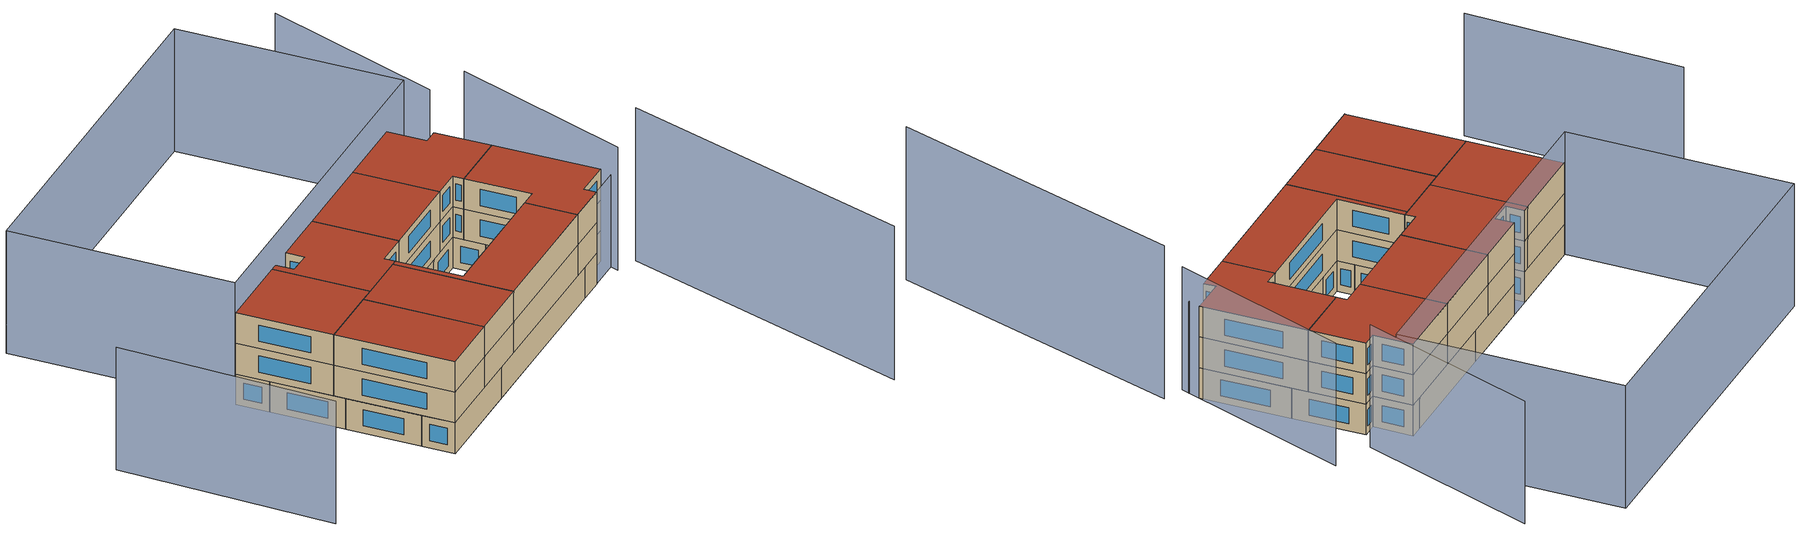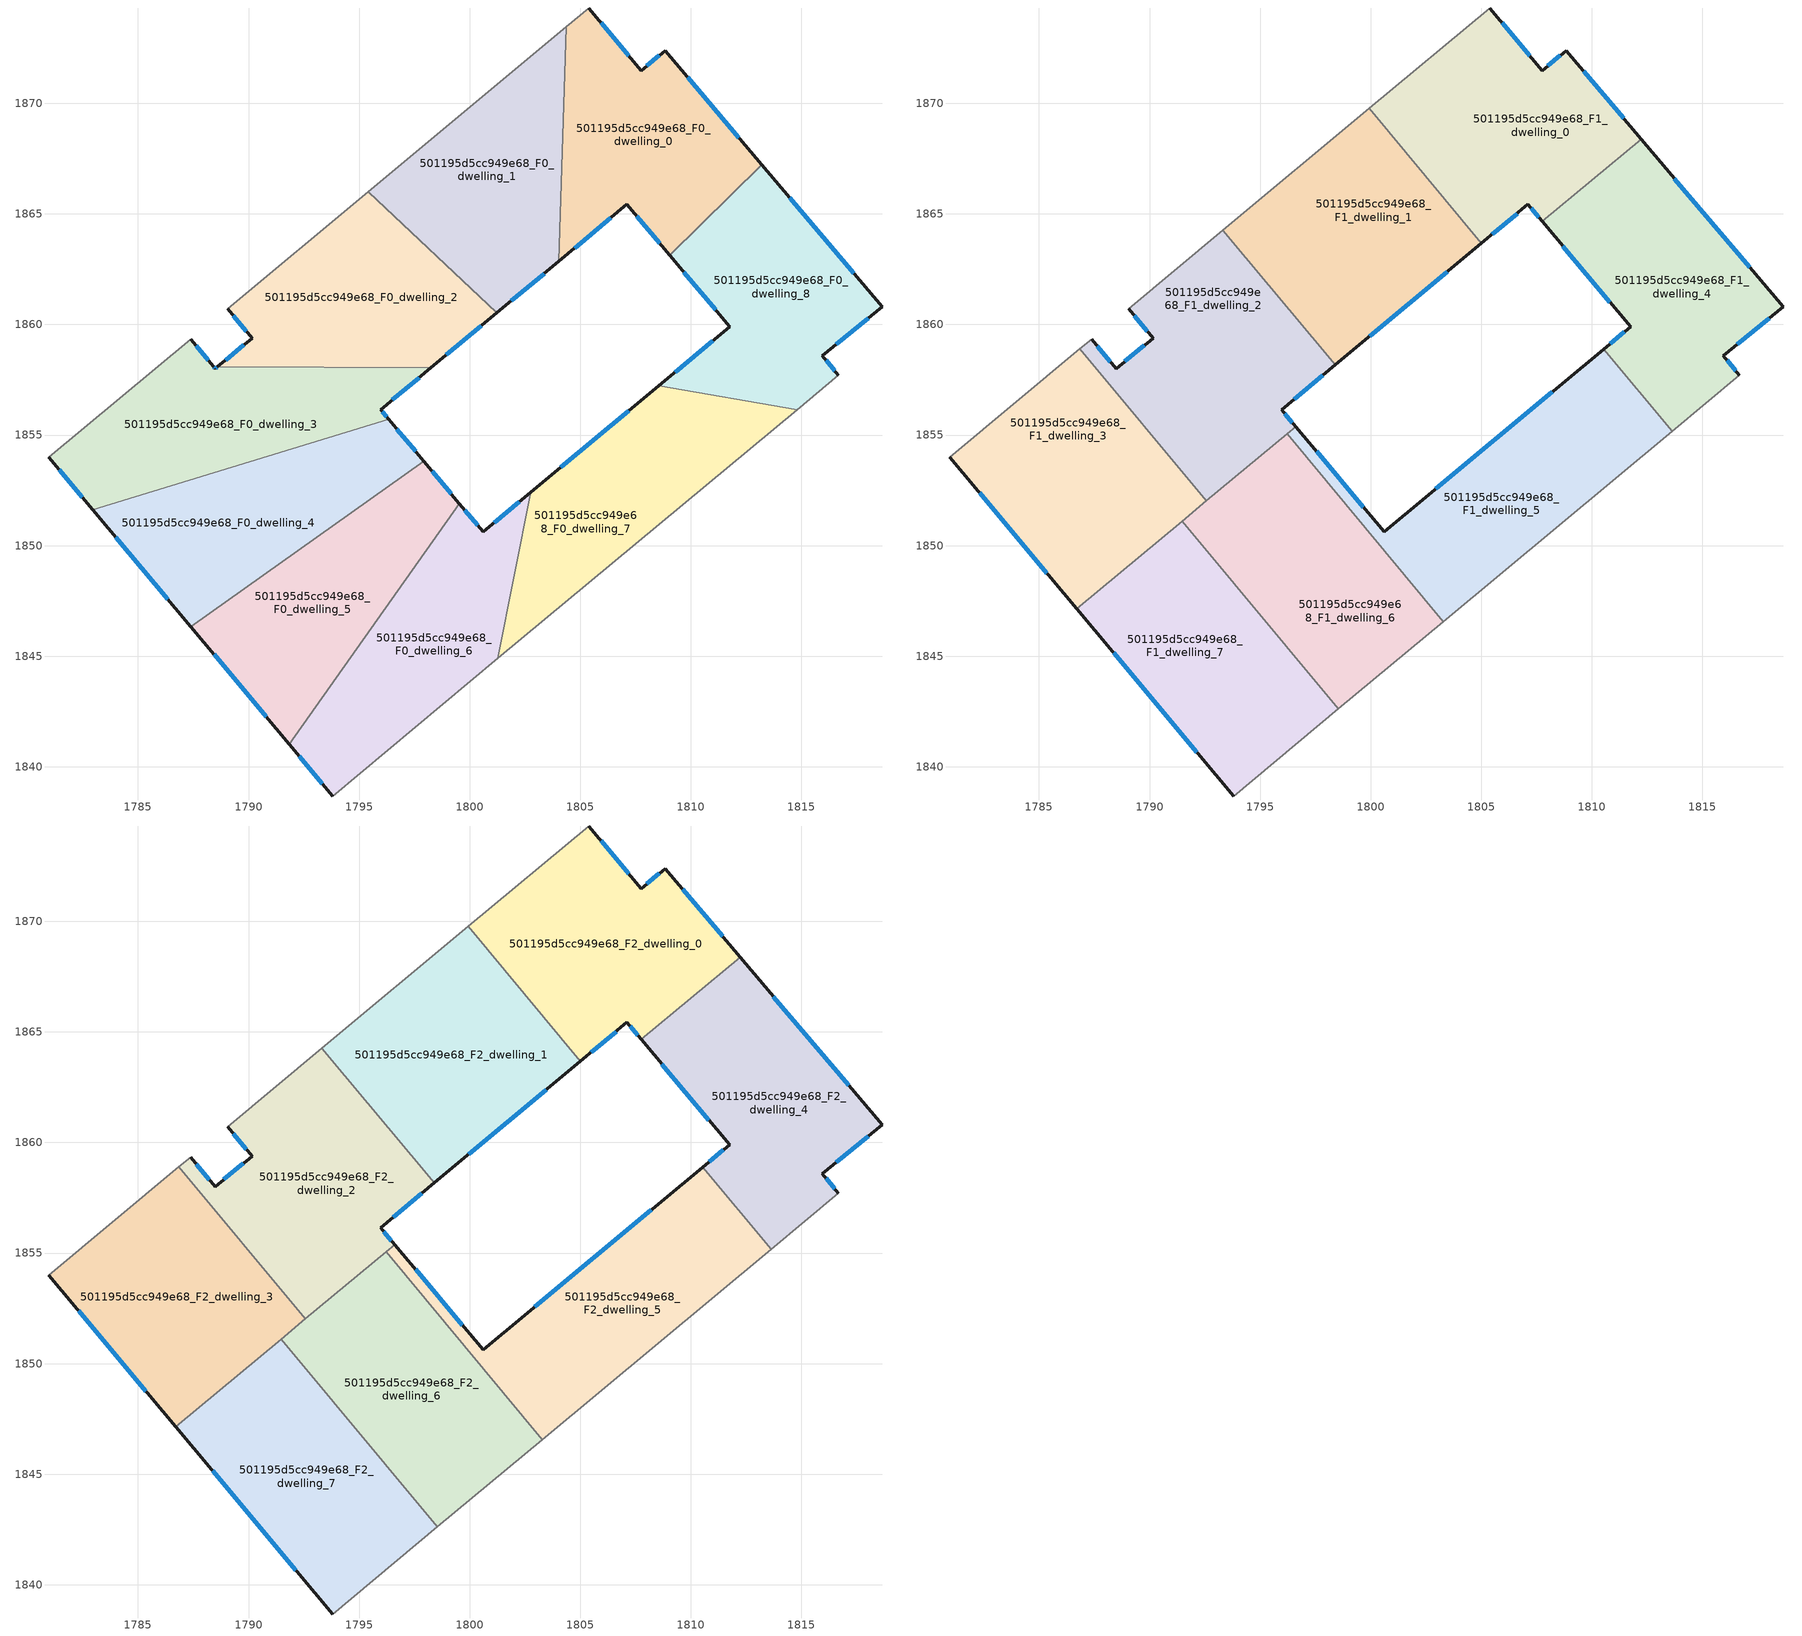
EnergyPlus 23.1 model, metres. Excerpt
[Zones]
501195d5cc949e68_F0_dwelling_0
 floor ground (EU_floor_Construction): 1808.84,1872.38 1813.2,1867.23 1809.04,1863.13 1807.11,1865.43 1804.02,1862.85 1804.36,1873.46 1805.39,1874.31 1807.75,1871.48 z0
 wall outside (EU_wall_Construction): 1813.2,1867.23 1808.84,1872.38 1807.75,1871.48 1805.39,1874.31 / 1804.02,1862.85 1807.11,1865.43 1809.04,1863.13 z0:3
 wall to 501195d5cc949e68_F0_dwelling_8 (EU_wall_Construction): 1809.04,1863.13 1813.2,1867.23 z0:3
 wall to 501195d5cc949e68_F0_dwelling_1 (EU_wall_Construction): 1804.36,1873.46 1804.02,1862.85 z0:3
 wall adiabatic (EU_wall_Construction): 1805.39,1874.31 1804.36,1873.46 z0:3
 window (EU_Window_Construction): 1808.58,1872.17 1808,1871.69 / 1812.17,1868.44 1809.86,1871.17 / 1807.56,1864.89 1808.58,1863.67 / 1804.74,1863.46 1806.38,1864.82 / 1807.19,1872.15 1805.94,1873.65 z0.7:2.3
501195d5cc949e68_F0_dwelling_1
 floor ground (EU_floor_Construction): 1804.36,1873.46 1804.02,1862.85 1801.22,1860.52 1795.41,1866 z0
 wall outside (EU_wall_Construction): 1801.22,1860.52 1804.02,1862.85 z0:3
 wall to 501195d5cc949e68_F0_dwelling_2 (EU_wall_Construction): 1795.41,1866 1801.22,1860.52 z0:3
 wall adiabatic (EU_wall_Construction): 1804.36,1873.46 1795.41,1866 z0:3
 window (EU_Window_Construction): 1801.87,1861.07 1803.36,1862.3 z0.7:2.3
501195d5cc949e68_F0_dwelling_2
 floor ground (EU_floor_Construction): 1801.22,1860.52 1798.24,1858.05 1788.59,1858.08 1790.16,1859.39 1789.05,1860.72 1795.41,1866 z0
 wall outside (EU_wall_Construction): 1798.24,1858.05 1801.22,1860.52 / 1789.05,1860.72 1790.16,1859.39 1788.59,1858.08 z0:3
 wall adiabatic (EU_wall_Construction): 1795.41,1866 1789.05,1860.72 z0:3
 wall to 501195d5cc949e68_F0_dwelling_3 (EU_wall_Construction): 1788.59,1858.08 1798.24,1858.05 z0:3
 window (EU_Window_Construction): 1798.94,1858.63 1800.52,1859.94 / 1789.79,1859.08 1788.96,1858.39 / 1789.31,1860.4 1789.9,1859.7 z0.7:2.3
501195d5cc949e68_F0_dwelling_3
 floor ground (EU_floor_Construction): 1798.24,1858.05 1795.97,1856.15 1796.33,1855.72 1782.95,1851.63 1780.97,1853.99 1787.38,1859.33 1788.43,1858.09 1788.49,1858 1788.59,1858.08 z0
 wall outside (EU_wall_Construction): 1796.33,1855.72 1795.97,1856.15 1798.24,1858.05 / 1780.97,1853.99 1782.95,1851.63 / 1788.59,1858.08 1788.49,1858 1788.43,1858.09 1787.38,1859.33 z0:3
 wall to 501195d5cc949e68_F0_dwelling_4 (EU_wall_Construction): 1782.95,1851.63 1796.33,1855.72 z0:3
 wall adiabatic (EU_wall_Construction): 1787.38,1859.33 1780.97,1853.99 z0:3
 window (EU_Window_Construction): 1796.5,1856.6 1797.71,1857.6 / 1796.25,1855.82 1796.05,1856.05 / 1781.44,1853.44 1782.48,1852.18 / 1788.18,1858.38 1787.63,1859.04 / 1788.48,1858.02 1788.44,1858.07 / 1788.57,1858.07 1788.52,1858.02 z0.7:2.3
501195d5cc949e68_F0_dwelling_4
 floor ground (EU_floor_Construction): 1796.33,1855.72 1797.93,1853.81 1787.4,1846.33 1782.95,1851.63 z0
 wall outside (EU_wall_Construction): 1797.93,1853.81 1796.33,1855.72 / 1782.95,1851.63 1787.4,1846.33 z0:3
 wall to 501195d5cc949e68_F0_dwelling_5 (EU_wall_Construction): 1787.4,1846.33 1797.93,1853.81 z0:3
 window (EU_Window_Construction): 1797.56,1854.26 1796.71,1855.27 / 1783.99,1850.39 1786.35,1847.57 z0.7:2.3
501195d5cc949e68_F0_dwelling_5
 floor ground (EU_floor_Construction): 1797.93,1853.81 1799.53,1851.9 1791.84,1841.02 1787.4,1846.33 z0
 wall outside (EU_wall_Construction): 1799.53,1851.9 1797.93,1853.81 / 1787.4,1846.33 1791.84,1841.02 z0:3
 wall to 501195d5cc949e68_F0_dwelling_6 (EU_wall_Construction): 1791.84,1841.02 1799.53,1851.9 z0:3
 window (EU_Window_Construction): 1799.16,1852.35 1798.31,1853.36 / 1788.44,1845.08 1790.8,1842.27 z0.7:2.3
501195d5cc949e68_F0_dwelling_6
 floor ground (EU_floor_Construction): 1802.75,1852.41 1801.28,1844.9 1793.8,1838.68 1791.84,1841.02 1799.53,1851.9 1800.61,1850.62 z0
 wall outside (EU_wall_Construction): 1802.75,1852.41 1800.61,1850.62 1799.53,1851.9 / 1791.84,1841.02 1793.8,1838.68 z0:3
 wall to 501195d5cc949e68_F0_dwelling_7 (EU_wall_Construction): 1801.28,1844.9 1802.75,1852.41 z0:3
 wall adiabatic (EU_wall_Construction): 1793.8,1838.68 1801.28,1844.9 z0:3
 window (EU_Window_Construction): 1800.36,1850.92 1799.79,1851.6 / 1802.25,1851.99 1801.11,1851.04 / 1792.3,1840.47 1793.34,1839.23 z0.7:2.3
501195d5cc949e68_F0_dwelling_7
 floor ground (EU_floor_Construction): 1814.8,1856.15 1801.28,1844.9 1802.75,1852.41 1808.54,1857.22 z0
 wall outside (EU_wall_Construction): 1808.54,1857.22 1802.75,1852.41 z0:3
 wall to 501195d5cc949e68_F0_dwelling_8 (EU_wall_Construction): 1814.8,1856.15 1808.54,1857.22 z0:3
 wall adiabatic (EU_wall_Construction): 1801.28,1844.9 1814.8,1856.15 z0:3
 window (EU_Window_Construction): 1807.18,1856.09 1804.11,1853.54 z0.7:2.3
 ceiling adiabatic (EU_roof_Construction): 1814.8,1856.15 1812.49,1856.55 1813.63,1855.18 z3
501195d5cc949e68_F0_dwelling_8
 floor ground (EU_floor_Construction): 1813.2,1867.23 1818.65,1860.8 1815.94,1858.59 1816.67,1857.71 1814.8,1856.15 1808.54,1857.22 1811.75,1859.9 1809.04,1863.13 z0
 wall outside (EU_wall_Construction): 1816.67,1857.71 1815.94,1858.59 1818.65,1860.8 1813.2,1867.23 / 1809.04,1863.13 1811.75,1859.9 1808.54,1857.22 z0:3
 wall adiabatic (EU_wall_Construction): 1814.8,1856.15 1816.67,1857.71 z0:3
 window (EU_Window_Construction): 1816.5,1857.91 1816.11,1858.38 / 1811,1859.27 1809.29,1857.85 / 1809.67,1862.37 1811.11,1860.66 / 1817.37,1862.31 1814.48,1865.72 / 1816.57,1859.11 1818.01,1860.28 z0.7:2.3
501195d5cc949e68_F1_dwelling_0
 floor to 501195d5cc949e68_F0_dwelling_0 (EU_floor_Construction): 1808.84,1872.38 1812.23,1868.38 1807.76,1864.66 1807.11,1865.43 1805,1863.67 1804.08,1864.78 1804.36,1873.46 1805.39,1874.31 1807.75,1871.48 z3
 floor to 501195d5cc949e68_F0_dwelling_1 (EU_floor_Construction): 1804.36,1873.46 1804.08,1864.78 1799.93,1869.77 z3
 wall outside (EU_wall_Construction): 1812.23,1868.38 1808.84,1872.38 1807.75,1871.48 1805.39,1874.31 / 1805,1863.67 1807.11,1865.43 1807.76,1864.66 z3:6
 wall to 501195d5cc949e68_F1_dwelling_4 (EU_wall_Construction): 1807.76,1864.66 1812.23,1868.38 z3:6
 wall to 501195d5cc949e68_F1_dwelling_1 (EU_wall_Construction): 1799.93,1869.77 1805,1863.67 z3:6
 wall adiabatic (EU_wall_Construction): 1805.39,1874.31 1799.93,1869.77 z3:6
 window (EU_Window_Construction): 1811.43,1869.32 1809.63,1871.44 / 1807.26,1865.25 1807.6,1864.84 / 1805.5,1864.08 1806.62,1865.02 / 1807.19,1872.15 1805.94,1873.65 / 1808.58,1872.17 1808,1871.69 z3.7:5.3
501195d5cc949e68_F1_dwelling_1
 floor to 501195d5cc949e68_F0_dwelling_1 (EU_floor_Construction): 1799.93,1869.77 1804.08,1864.78 1804.02,1862.85 1801.22,1860.52 1795.41,1866 z3
 floor to 501195d5cc949e68_F0_dwelling_0 (EU_floor_Construction): 1804.08,1864.78 1805,1863.67 1804.02,1862.85 z3
 floor to 501195d5cc949e68_F0_dwelling_2 (EU_floor_Construction): 1801.22,1860.52 1798.39,1858.17 1793.32,1864.27 1795.41,1866 z3
 wall outside (EU_wall_Construction): 1798.39,1858.17 1805,1863.67 z3:6
 wall to 501195d5cc949e68_F1_dwelling_2 (EU_wall_Construction): 1793.32,1864.27 1798.39,1858.17 z3:6
 wall adiabatic (EU_wall_Construction): 1799.93,1869.77 1793.32,1864.27 z3:6
 window (EU_Window_Construction): 1799.95,1859.46 1803.45,1862.38 z3.7:5.3
501195d5cc949e68_F1_dwelling_2
 floor to 501195d5cc949e68_F0_dwelling_2 (EU_floor_Construction): 1793.32,1864.27 1798.39,1858.17 1798.24,1858.05 1788.59,1858.08 1790.16,1859.39 1789.05,1860.72 z3
 floor to 501195d5cc949e68_F0_dwelling_3 (EU_floor_Construction): 1798.24,1858.05 1795.97,1856.15 1796.33,1855.72 1790.88,1854.05 1786.85,1858.89 1787.38,1859.33 1788.49,1858 1788.59,1858.08 z3
 floor to 501195d5cc949e68_F0_dwelling_4 (EU_floor_Construction): 1796.33,1855.72 1796.61,1855.39 1792.57,1852.02 1790.88,1854.05 z3
 wall outside (EU_wall_Construction): 1796.61,1855.39 1795.97,1856.15 1798.39,1858.17 / 1789.05,1860.72 1790.16,1859.39 1788.49,1858 1787.38,1859.33 z3:6
 wall to 501195d5cc949e68_F1_dwelling_3 (EU_wall_Construction): 1786.85,1858.89 1792.57,1852.02 z3:6
 wall adiabatic (EU_wall_Construction): 1787.38,1859.33 1786.85,1858.89 / 1793.32,1864.27 1789.05,1860.72 z3:6
 wall to 501195d5cc949e68_F1_dwelling_6 (EU_wall_Construction): 1792.57,1852.02 1796.22,1855.06 z3:6
 wall to 501195d5cc949e68_F1_dwelling_5 (EU_wall_Construction): 1796.22,1855.06 1796.61,1855.39 z3:6
 window (EU_Window_Construction): 1796.54,1856.63 1797.82,1857.7 / 1796.46,1855.57 1796.12,1855.97 / 1788.23,1858.32 1787.64,1859.02 / 1789.77,1859.06 1788.89,1858.33 / 1789.31,1860.4 1789.9,1859.7 z3.7:5.3
501195d5cc949e68_F1_dwelling_3
 floor to 501195d5cc949e68_F0_dwelling_3 (EU_floor_Construction): 1786.85,1858.89 1790.88,1854.05 1782.95,1851.63 1780.97,1853.99 z3
 floor to 501195d5cc949e68_F0_dwelling_4 (EU_floor_Construction): 1790.88,1854.05 1792.57,1852.02 1786.71,1847.15 1782.95,1851.63 z3
 wall outside (EU_wall_Construction): 1780.97,1853.99 1786.71,1847.15 z3:6
 wall adiabatic (EU_wall_Construction): 1786.85,1858.89 1780.97,1853.99 z3:6
 wall to 501195d5cc949e68_F1_dwelling_7 (EU_wall_Construction): 1786.71,1847.15 1791.47,1851.11 z3:6
 wall to 501195d5cc949e68_F1_dwelling_6 (EU_wall_Construction): 1791.47,1851.11 1792.57,1852.02 z3:6
 window (EU_Window_Construction): 1782.32,1852.38 1785.36,1848.75 z3.7:5.3
501195d5cc949e68_F1_dwelling_4
 floor to 501195d5cc949e68_F0_dwelling_8 (EU_floor_Construction): 1813.2,1867.23 1818.65,1860.8 1815.94,1858.59 1816.67,1857.71 1814.8,1856.15 1812.49,1856.55 1810.54,1858.89 1811.75,1859.9 1809.04,1863.13 z3
 floor to 501195d5cc949e68_F0_dwelling_0 (EU_floor_Construction): 1812.23,1868.38 1813.2,1867.23 1809.04,1863.13 1807.76,1864.66 z3
 floor adiabatic (EU_floor_Construction): 1814.8,1856.15 1813.63,1855.18 1812.49,1856.55 z3
 wall outside (EU_wall_Construction): 1807.76,1864.66 1811.75,1859.9 1810.54,1858.89 / 1816.67,1857.71 1815.94,1858.59 1818.65,1860.8 1812.23,1868.38 z3:6
 wall to 501195d5cc949e68_F1_dwelling_5 (EU_wall_Construction): 1810.54,1858.89 1813.63,1855.18 z3:6
 wall adiabatic (EU_wall_Construction): 1813.63,1855.18 1816.67,1857.71 z3:6
 window (EU_Window_Construction): 1811.47,1859.66 1810.82,1859.13 / 1808.69,1863.54 1810.81,1861.02 / 1817.14,1862.58 1813.73,1866.6 / 1816.57,1859.11 1818.01,1860.28 / 1816.5,1857.91 1816.11,1858.38 z3.7:5.3
501195d5cc949e68_F1_dwelling_5
 floor to 501195d5cc949e68_F0_dwelling_7 (EU_floor_Construction): 1812.49,1856.55 1813.63,1855.18 1803.28,1846.57 1801.93,1848.2 1802.75,1852.41 1808.54,1857.22 z3
 floor to 501195d5cc949e68_F0_dwelling_8 (EU_floor_Construction): 1810.54,1858.89 1812.49,1856.55 1808.54,1857.22 z3
 floor to 501195d5cc949e68_F0_dwelling_6 (EU_floor_Construction): 1802.75,1852.41 1801.93,1848.2 1799.22,1851.46 1799.53,1851.9 1800.61,1850.62 z3
 floor to 501195d5cc949e68_F0_dwelling_5 (EU_floor_Construction): 1797.93,1853.81 1799.53,1851.9 1799.22,1851.46 1797.51,1853.51 z3
 floor to 501195d5cc949e68_F0_dwelling_4 (EU_floor_Construction): 1796.61,1855.39 1797.93,1853.81 1797.51,1853.51 1796.22,1855.06 z3
 wall outside (EU_wall_Construction): 1810.54,1858.89 1800.61,1850.62 1796.61,1855.39 z3:6
 wall adiabatic (EU_wall_Construction): 1803.28,1846.57 1813.63,1855.18 z3:6
 wall to 501195d5cc949e68_F1_dwelling_6 (EU_wall_Construction): 1796.22,1855.06 1803.28,1846.57 z3:6
 window (EU_Window_Construction): 1799.67,1851.74 1797.55,1854.27 / 1808.21,1856.95 1802.94,1852.56 z3.7:5.3
501195d5cc949e68_F1_dwelling_6
 floor to 501195d5cc949e68_F0_dwelling_6 (EU_floor_Construction): 1799.22,1851.46 1801.93,1848.2 1801.28,1844.9 1798.53,1842.62 1795.53,1846.23 z3
 floor to 501195d5cc949e68_F0_dwelling_5 (EU_floor_Construction): 1797.51,1853.51 1799.22,1851.46 1795.53,1846.23 1792.46,1849.92 z3
 floor to 501195d5cc949e68_F0_dwelling_7 (EU_floor_Construction): 1801.93,1848.2 1803.28,1846.57 1801.28,1844.9 z3
 floor to 501195d5cc949e68_F0_dwelling_4 (EU_floor_Construction): 1796.22,1855.06 1797.51,1853.51 1792.46,1849.92 1791.47,1851.11 z3
 wall adiabatic (EU_wall_Construction): 1798.53,1842.62 1803.28,1846.57 z3:6
 wall to 501195d5cc949e68_F1_dwelling_7 (EU_wall_Construction): 1791.47,1851.11 1798.53,1842.62 z3:6
501195d5cc949e68_F1_dwelling_7
 floor to 501195d5cc949e68_F0_dwelling_5 (EU_floor_Construction): 1792.46,1849.92 1795.53,1846.23 1791.84,1841.02 1787.4,1846.33 z3
 floor to 501195d5cc949e68_F0_dwelling_6 (EU_floor_Construction): 1795.53,1846.23 1798.53,1842.62 1793.8,1838.68 1791.84,1841.02 z3
 floor to 501195d5cc949e68_F0_dwelling_4 (EU_floor_Construction): 1791.47,1851.11 1792.46,1849.92 1787.4,1846.33 1786.71,1847.15 z3
 wall outside (EU_wall_Construction): 1786.71,1847.15 1793.8,1838.68 z3:6
 wall adiabatic (EU_wall_Construction): 1793.8,1838.68 1798.53,1842.62 z3:6
 window (EU_Window_Construction): 1788.37,1845.16 1792.14,1840.67 z3.7:5.3
501195d5cc949e68_F2_dwelling_0
 floor to 501195d5cc949e68_F1_dwelling_0 (EU_floor_Construction): 1808.84,1872.38 1812.23,1868.38 1807.76,1864.66 1807.11,1865.43 1805,1863.67 1799.93,1869.77 1805.39,1874.31 1807.75,1871.48 z6
 wall outside (EU_wall_Construction): 1812.23,1868.38 1808.84,1872.38 1807.75,1871.48 1805.39,1874.31 / 1805,1863.67 1807.11,1865.43 1807.76,1864.66 z6:9
 wall to 501195d5cc949e68_F2_dwelling_4 (EU_wall_Construction): 1807.76,1864.66 1812.23,1868.38 z6:9
 wall to 501195d5cc949e68_F2_dwelling_1 (EU_wall_Construction): 1799.93,1869.77 1805,1863.67 z6:9
 wall adiabatic (EU_wall_Construction): 1805.39,1874.31 1799.93,1869.77 z6:9
 window (EU_Window_Construction): 1811.43,1869.32 1809.63,1871.44 / 1807.26,1865.25 1807.6,1864.84 / 1805.5,1864.08 1806.62,1865.02 / 1807.19,1872.15 1805.94,1873.65 / 1808.58,1872.17 1808,1871.69 z6.7:8.3
 roof outside (EU_roof_Construction): 1807.76,1864.66 1812.23,1868.38 1808.84,1872.38 1807.75,1871.48 1805.39,1874.31 1799.93,1869.77 1805,1863.67 1807.11,1865.43 z9
501195d5cc949e68_F2_dwelling_1
 floor to 501195d5cc949e68_F1_dwelling_1 (EU_floor_Construction): 1799.93,1869.77 1805,1863.67 1798.39,1858.17 1793.32,1864.27 z6
 wall outside (EU_wall_Construction): 1798.39,1858.17 1805,1863.67 z6:9
 wall to 501195d5cc949e68_F2_dwelling_2 (EU_wall_Construction): 1793.32,1864.27 1798.39,1858.17 z6:9
 wall adiabatic (EU_wall_Construction): 1799.93,1869.77 1793.32,1864.27 z6:9
 window (EU_Window_Construction): 1799.95,1859.46 1803.45,1862.38 z6.7:8.3
 roof outside (EU_roof_Construction): 1805,1863.67 1799.93,1869.77 1793.32,1864.27 1798.39,1858.17 z9
501195d5cc949e68_F2_dwelling_2
 floor to 501195d5cc949e68_F1_dwelling_2 (EU_floor_Construction): 1793.32,1864.27 1798.39,1858.17 1795.97,1856.15 1796.61,1855.39 1792.57,1852.02 1786.85,1858.89 1787.38,1859.33 1788.49,1858 1790.16,1859.39 1789.05,1860.72 z6
 wall outside (EU_wall_Construction): 1796.61,1855.39 1795.97,1856.15 1798.39,1858.17 / 1789.05,1860.72 1790.16,1859.39 1788.49,1858 1787.38,1859.33 z6:9
 wall to 501195d5cc949e68_F2_dwelling_3 (EU_wall_Construction): 1786.85,1858.89 1792.57,1852.02 z6:9
 wall adiabatic (EU_wall_Construction): 1787.38,1859.33 1786.85,1858.89 / 1793.32,1864.27 1789.05,1860.72 z6:9
 wall to 501195d5cc949e68_F2_dwelling_6 (EU_wall_Construction): 1792.57,1852.02 1796.22,1855.06 z6:9
 wall to 501195d5cc949e68_F2_dwelling_5 (EU_wall_Construction): 1796.22,1855.06 1796.61,1855.39 z6:9
 window (EU_Window_Construction): 1796.54,1856.63 1797.82,1857.7 / 1796.46,1855.57 1796.12,1855.97 / 1788.23,1858.32 1787.64,1859.02 / 1789.77,1859.06 1788.89,1858.33 / 1789.31,1860.4 1789.9,1859.7 z6.7:8.3
 roof outside (EU_roof_Construction): 1796.61,1855.39 1795.97,1856.15 1798.39,1858.17 1793.32,1864.27 1789.05,1860.72 1790.16,1859.39 1788.49,1858 1787.38,1859.33 1786.85,1858.89 1792.57,1852.02 z9
501195d5cc949e68_F2_dwelling_3
 floor to 501195d5cc949e68_F1_dwelling_3 (EU_floor_Construction): 1786.85,1858.89 1792.57,1852.02 1786.71,1847.15 1780.97,1853.99 z6
 wall outside (EU_wall_Construction): 1780.97,1853.99 1786.71,1847.15 z6:9
 wall adiabatic (EU_wall_Construction): 1786.85,1858.89 1780.97,1853.99 z6:9
 wall to 501195d5cc949e68_F2_dwelling_7 (EU_wall_Construction): 1786.71,1847.15 1791.47,1851.11 z6:9
 wall to 501195d5cc949e68_F2_dwelling_6 (EU_wall_Construction): 1791.47,1851.11 1792.57,1852.02 z6:9
 window (EU_Window_Construction): 1782.32,1852.38 1785.36,1848.75 z6.7:8.3
 roof outside (EU_roof_Construction): 1792.57,1852.02 1786.85,1858.89 1780.97,1853.99 1786.71,1847.15 z9
501195d5cc949e68_F2_dwelling_4
 floor to 501195d5cc949e68_F1_dwelling_4 (EU_floor_Construction): 1812.23,1868.38 1818.65,1860.8 1815.94,1858.59 1816.67,1857.71 1813.63,1855.18 1810.54,1858.89 1811.75,1859.9 1807.76,1864.66 z6
 wall outside (EU_wall_Construction): 1807.76,1864.66 1811.75,1859.9 1810.54,1858.89 / 1816.67,1857.71 1815.94,1858.59 1818.65,1860.8 1812.23,1868.38 z6:9
 wall to 501195d5cc949e68_F2_dwelling_5 (EU_wall_Construction): 1810.54,1858.89 1813.63,1855.18 z6:9
 wall adiabatic (EU_wall_Construction): 1813.63,1855.18 1816.67,1857.71 z6:9
 window (EU_Window_Construction): 1811.47,1859.66 1810.82,1859.13 / 1808.69,1863.54 1810.81,1861.02 / 1817.14,1862.58 1813.73,1866.6 / 1816.57,1859.11 1818.01,1860.28 / 1816.5,1857.91 1816.11,1858.38 z6.7:8.3
 roof outside (EU_roof_Construction): 1816.67,1857.71 1815.94,1858.59 1818.65,1860.8 1812.23,1868.38 1807.76,1864.66 1811.75,1859.9 1810.54,1858.89 1813.63,1855.18 z9
501195d5cc949e68_F2_dwelling_5
 floor to 501195d5cc949e68_F1_dwelling_5 (EU_floor_Construction): 1810.54,1858.89 1813.63,1855.18 1803.28,1846.57 1796.22,1855.06 1796.61,1855.39 1800.61,1850.62 z6
 wall outside (EU_wall_Construction): 1810.54,1858.89 1800.61,1850.62 1796.61,1855.39 z6:9
 wall adiabatic (EU_wall_Construction): 1803.28,1846.57 1813.63,1855.18 z6:9
 wall to 501195d5cc949e68_F2_dwelling_6 (EU_wall_Construction): 1796.22,1855.06 1803.28,1846.57 z6:9
 window (EU_Window_Construction): 1799.67,1851.74 1797.55,1854.27 / 1808.21,1856.95 1802.94,1852.56 z6.7:8.3
 roof outside (EU_roof_Construction): 1813.63,1855.18 1810.54,1858.89 1800.61,1850.62 1796.61,1855.39 1796.22,1855.06 1803.28,1846.57 z9
501195d5cc949e68_F2_dwelling_6
 floor to 501195d5cc949e68_F1_dwelling_6 (EU_floor_Construction): 1796.22,1855.06 1803.28,1846.57 1798.53,1842.62 1791.47,1851.11 z6
 wall adiabatic (EU_wall_Construction): 1798.53,1842.62 1803.28,1846.57 z6:9
 wall to 501195d5cc949e68_F2_dwelling_7 (EU_wall_Construction): 1791.47,1851.11 1798.53,1842.62 z6:9
 roof outside (EU_roof_Construction): 1803.28,1846.57 1796.22,1855.06 1791.47,1851.11 1798.53,1842.62 z9
501195d5cc949e68_F2_dwelling_7
 floor to 501195d5cc949e68_F1_dwelling_7 (EU_floor_Construction): 1791.47,1851.11 1798.53,1842.62 1793.8,1838.68 1786.71,1847.15 z6
 wall outside (EU_wall_Construction): 1786.71,1847.15 1793.8,1838.68 z6:9
 wall adiabatic (EU_wall_Construction): 1793.8,1838.68 1798.53,1842.62 z6:9
 window (EU_Window_Construction): 1788.37,1845.16 1792.14,1840.67 z6.7:8.3
 roof outside (EU_roof_Construction): 1798.53,1842.62 1791.47,1851.11 1786.71,1847.15 1793.8,1838.68 z9
shading: 1831.94,1832.76 1821.29,1859.55 z0:15; 1819.28,1858.91 1813.32,1875.67 / 1809.41,1874.27 1803.44,1891.11 / 1767.29,1849.13 1779.79,1833.13 / 1767.54,1870.03 1794.79,1892.71 / 1794.79,1892.71 1808.18,1876.63 / 1808.18,1876.63 1780.93,1853.95 / 1780.93,1853.95 1767.54,1870.03 z0:12; 1793.8,1838.68 1819.06,1859.72 z0:9
[Building]
EU S2 Campaign: North Axis=0; Terrain=City; Solar Distribution=FullExterior
[Site:Location]
Budapest.Ferenc.Liszt.Intl.AP: Latitude=47.437; Longitude=19.256; Time Zone=1; Elevation=185
[SizingPeriod:WeatherFileDays]
AnnualSizingPeriod: Begin Month=1; Begin Day of Month=1; End Month=12; End Day of Month=31; Day of Week for Start Day=Monday; Use Weather File Daylight Saving Period=No; Use Weather File Rain and Snow Indicators=No
[MATERIAL]
EU_InternalMass_Material: Roughness=MediumRough; Thickness=0.1; Conductivity=1; Density=1800; Specific Heat=900; Thermal Absorptance=0.9; Solar Absorptance=0.7; Visible Absorptance=0.7
[MATERIAL:NOMASS] Roughness=MediumRough; Thermal Absorptance=0.9; Solar Absorptance=0.7; Visible Absorptance=0.7
Name | Thermal Resistance
EU_wall_NoMass | 0.832559
EU_roof_NoMass | 1.39638
EU_floor_NoMass | 0.872794
[WINDOWMATERIAL:SIMPLEGLAZINGSYSTEM]
EU_Window_SimpleGlazing: UFactor=2.79869; Solar Heat Gain Coefficient=0.75; Visible Transmittance=0.75
[CONSTRUCTION]
EU_wall_Construction: EU_wall_NoMass
EU_roof_Construction: EU_roof_NoMass
EU_floor_Construction: EU_floor_NoMass
EU_Window_Construction: EU_Window_SimpleGlazing
EU_InternalMass_Construction: EU_InternalMass_Material
[ZONE] Type=1; Multiplier=1; Ceiling Height=autocalculate; Floor Area=autocalculate; Part of Total Floor Area=Yes
Name | Volume
501195d5cc949e68_F0_dwelling_0 | 181.949
501195d5cc949e68_F1_dwelling_0; 501195d5cc949e68_F2_dwelling_0; 501195d5cc949e68_F1_dwelling_2; 501195d5cc949e68_F2_dwelling_2 | 204.687
501195d5cc949e68_F0_dwelling_1 | 181.937
501195d5cc949e68_F1_dwelling_1; 501195d5cc949e68_F2_dwelling_1 | 204.657
501195d5cc949e68_F0_dwelling_2 | 177.235
501195d5cc949e68_F0_dwelling_3 | 186.654
501195d5cc949e68_F1_dwelling_3; 501195d5cc949e68_F2_dwelling_3 | 204.685
501195d5cc949e68_F0_dwelling_4 | 181.939
501195d5cc949e68_F1_dwelling_4; 501195d5cc949e68_F2_dwelling_4 | 204.671
501195d5cc949e68_F0_dwelling_5 | 181.931
501195d5cc949e68_F1_dwelling_5; 501195d5cc949e68_F2_dwelling_5 | 204.679
501195d5cc949e68_F0_dwelling_6 | 181.944
501195d5cc949e68_F1_dwelling_6; 501195d5cc949e68_F2_dwelling_6 | 204.684
501195d5cc949e68_F0_dwelling_7 | 181.935
501195d5cc949e68_F1_dwelling_7; 501195d5cc949e68_F2_dwelling_7 | 204.676
501195d5cc949e68_F0_dwelling_8 | 181.934
[INTERNALMASS] Construction=EU_InternalMass_Construction
Name | Zone or ZoneList | Surface Area
501195d5cc949e68_F0_dwelling_0_EU_InternalMass | 501195d5cc949e68_F0_dwelling_0 | 60.6498
501195d5cc949e68_F0_dwelling_1_EU_InternalMass | 501195d5cc949e68_F0_dwelling_1 | 60.6454
501195d5cc949e68_F0_dwelling_2_EU_InternalMass | 501195d5cc949e68_F0_dwelling_2 | 59.0787
501195d5cc949e68_F0_dwelling_3_EU_InternalMass | 501195d5cc949e68_F0_dwelling_3 | 62.2183
501195d5cc949e68_F0_dwelling_4_EU_InternalMass | 501195d5cc949e68_F0_dwelling_4 | 60.6465
501195d5cc949e68_F0_dwelling_5_EU_InternalMass | 501195d5cc949e68_F0_dwelling_5 | 60.6438
501195d5cc949e68_F0_dwelling_6_EU_InternalMass | 501195d5cc949e68_F0_dwelling_6 | 60.6481
501195d5cc949e68_F0_dwelling_7_EU_InternalMass | 501195d5cc949e68_F0_dwelling_7 | 60.6449
501195d5cc949e68_F0_dwelling_8_EU_InternalMass | 501195d5cc949e68_F0_dwelling_8 | 60.6446
501195d5cc949e68_F1_dwelling_0_EU_InternalMass | 501195d5cc949e68_F1_dwelling_0 | 68.2289
501195d5cc949e68_F1_dwelling_1_EU_InternalMass | 501195d5cc949e68_F1_dwelling_1 | 68.219
501195d5cc949e68_F1_dwelling_2_EU_InternalMass | 501195d5cc949e68_F1_dwelling_2 | 68.2292
501195d5cc949e68_F1_dwelling_3_EU_InternalMass | 501195d5cc949e68_F1_dwelling_3 | 68.2283
501195d5cc949e68_F1_dwelling_4_EU_InternalMass | 501195d5cc949e68_F1_dwelling_4 | 68.2236
501195d5cc949e68_F1_dwelling_5_EU_InternalMass | 501195d5cc949e68_F1_dwelling_5 | 68.2263
501195d5cc949e68_F1_dwelling_6_EU_InternalMass | 501195d5cc949e68_F1_dwelling_6 | 68.2279
501195d5cc949e68_F1_dwelling_7_EU_InternalMass | 501195d5cc949e68_F1_dwelling_7 | 68.2255
501195d5cc949e68_F2_dwelling_0_EU_InternalMass | 501195d5cc949e68_F2_dwelling_0 | 68.2289
501195d5cc949e68_F2_dwelling_1_EU_InternalMass | 501195d5cc949e68_F2_dwelling_1 | 68.219
501195d5cc949e68_F2_dwelling_2_EU_InternalMass | 501195d5cc949e68_F2_dwelling_2 | 68.2292
501195d5cc949e68_F2_dwelling_3_EU_InternalMass | 501195d5cc949e68_F2_dwelling_3 | 68.2283
501195d5cc949e68_F2_dwelling_4_EU_InternalMass | 501195d5cc949e68_F2_dwelling_4 | 68.2236
501195d5cc949e68_F2_dwelling_5_EU_InternalMass | 501195d5cc949e68_F2_dwelling_5 | 68.2263
501195d5cc949e68_F2_dwelling_6_EU_InternalMass | 501195d5cc949e68_F2_dwelling_6 | 68.2279
501195d5cc949e68_F2_dwelling_7_EU_InternalMass | 501195d5cc949e68_F2_dwelling_7 | 68.2255
[OTHEREQUIPMENT] Fuel Type=Electricity; Design Level Calculation Method=Watts/Area; Power per Zone Floor Area=1; Fraction Latent=0; Fraction Radiant=0; Fraction Lost=0; Carbon Dioxide Generation Rate=0; EndUse Subcategory=EU_Step8_InternalGains
Name | Zone or ZoneList or Space or SpaceList | Schedule
EU_Step8_InternalGain_501195d5cc949e68_F0_dwelling_0_f000 | 501195d5cc949e68_F0_dwelling_0 | EU_Step8_GainSchedule_501195d5cc949e68_F0_dwelling_0_f000
EU_Step8_InternalGain_501195d5cc949e68_F0_dwelling_1_f000 | 501195d5cc949e68_F0_dwelling_1 | EU_Step8_GainSchedule_501195d5cc949e68_F0_dwelling_1_f000
EU_Step8_InternalGain_501195d5cc949e68_F0_dwelling_2_f000 | 501195d5cc949e68_F0_dwelling_2 | EU_Step8_GainSchedule_501195d5cc949e68_F0_dwelling_2_f000
EU_Step8_InternalGain_501195d5cc949e68_F0_dwelling_3_f000 | 501195d5cc949e68_F0_dwelling_3 | EU_Step8_GainSchedule_501195d5cc949e68_F0_dwelling_3_f000
EU_Step8_InternalGain_501195d5cc949e68_F0_dwelling_4_f000 | 501195d5cc949e68_F0_dwelling_4 | EU_Step8_GainSchedule_501195d5cc949e68_F0_dwelling_4_f000
EU_Step8_InternalGain_501195d5cc949e68_F0_dwelling_5_f000 | 501195d5cc949e68_F0_dwelling_5 | EU_Step8_GainSchedule_501195d5cc949e68_F0_dwelling_5_f000
EU_Step8_InternalGain_501195d5cc949e68_F0_dwelling_6_f000 | 501195d5cc949e68_F0_dwelling_6 | EU_Step8_GainSchedule_501195d5cc949e68_F0_dwelling_6_f000
EU_Step8_InternalGain_501195d5cc949e68_F0_dwelling_7_f000 | 501195d5cc949e68_F0_dwelling_7 | EU_Step8_GainSchedule_501195d5cc949e68_F0_dwelling_7_f000
EU_Step8_InternalGain_501195d5cc949e68_F0_dwelling_8_f000 | 501195d5cc949e68_F0_dwelling_8 | EU_Step8_GainSchedule_501195d5cc949e68_F0_dwelling_8_f000
EU_Step8_InternalGain_501195d5cc949e68_F1_dwelling_0_f000 | 501195d5cc949e68_F1_dwelling_0 | EU_Step8_GainSchedule_501195d5cc949e68_F1_dwelling_0_f000
EU_Step8_InternalGain_501195d5cc949e68_F1_dwelling_1_f000 | 501195d5cc949e68_F1_dwelling_1 | EU_Step8_GainSchedule_501195d5cc949e68_F1_dwelling_1_f000
EU_Step8_InternalGain_501195d5cc949e68_F1_dwelling_2_f000 | 501195d5cc949e68_F1_dwelling_2 | EU_Step8_GainSchedule_501195d5cc949e68_F1_dwelling_2_f000
EU_Step8_InternalGain_501195d5cc949e68_F1_dwelling_3_f000 | 501195d5cc949e68_F1_dwelling_3 | EU_Step8_GainSchedule_501195d5cc949e68_F1_dwelling_3_f000
EU_Step8_InternalGain_501195d5cc949e68_F1_dwelling_4_f000 | 501195d5cc949e68_F1_dwelling_4 | EU_Step8_GainSchedule_501195d5cc949e68_F1_dwelling_4_f000
EU_Step8_InternalGain_501195d5cc949e68_F1_dwelling_5_f000 | 501195d5cc949e68_F1_dwelling_5 | EU_Step8_GainSchedule_501195d5cc949e68_F1_dwelling_5_f000
EU_Step8_InternalGain_501195d5cc949e68_F1_dwelling_6_f000 | 501195d5cc949e68_F1_dwelling_6 | EU_Step8_GainSchedule_501195d5cc949e68_F1_dwelling_6_f000
EU_Step8_InternalGain_501195d5cc949e68_F1_dwelling_7_f000 | 501195d5cc949e68_F1_dwelling_7 | EU_Step8_GainSchedule_501195d5cc949e68_F1_dwelling_7_f000
EU_Step8_InternalGain_501195d5cc949e68_F2_dwelling_0_f000 | 501195d5cc949e68_F2_dwelling_0 | EU_Step8_GainSchedule_501195d5cc949e68_F2_dwelling_0_f000
EU_Step8_InternalGain_501195d5cc949e68_F2_dwelling_1_f000 | 501195d5cc949e68_F2_dwelling_1 | EU_Step8_GainSchedule_501195d5cc949e68_F2_dwelling_1_f000
EU_Step8_InternalGain_501195d5cc949e68_F2_dwelling_2_f000 | 501195d5cc949e68_F2_dwelling_2 | EU_Step8_GainSchedule_501195d5cc949e68_F2_dwelling_2_f000
EU_Step8_InternalGain_501195d5cc949e68_F2_dwelling_3_f000 | 501195d5cc949e68_F2_dwelling_3 | EU_Step8_GainSchedule_501195d5cc949e68_F2_dwelling_3_f000
EU_Step8_InternalGain_501195d5cc949e68_F2_dwelling_4_f000 | 501195d5cc949e68_F2_dwelling_4 | EU_Step8_GainSchedule_501195d5cc949e68_F2_dwelling_4_f000
EU_Step8_InternalGain_501195d5cc949e68_F2_dwelling_5_f000 | 501195d5cc949e68_F2_dwelling_5 | EU_Step8_GainSchedule_501195d5cc949e68_F2_dwelling_5_f000
EU_Step8_InternalGain_501195d5cc949e68_F2_dwelling_6_f000 | 501195d5cc949e68_F2_dwelling_6 | EU_Step8_GainSchedule_501195d5cc949e68_F2_dwelling_6_f000
EU_Step8_InternalGain_501195d5cc949e68_F2_dwelling_7_f000 | 501195d5cc949e68_F2_dwelling_7 | EU_Step8_GainSchedule_501195d5cc949e68_F2_dwelling_7_f000
[ZONEVENTILATION:DESIGNFLOWRATE] Schedule=EU_AlwaysOn; Design Flow Rate Calculation Method=AirChanges/Hour; Air Changes per Hour=0.475469; Ventilation Type=Natural; Fan Pressure Rise=0; Fan Total Efficiency=1; Constant Term Coefficient=1; Temperature Term Coefficient=0; Velocity Term Coefficient=0; Velocity Squared Term Coefficient=0; Minimum Indoor Temperature=-100; Maximum Indoor Temperature=100; Delta Temperature=-100; Minimum Outdoor Temperature=-100; Maximum Outdoor Temperature=100; Maximum Wind Speed=40
Name | Zone or ZoneList or Space or SpaceList
EU_ConstantAir_501195d5cc949e68_F0_dwelling_0 | 501195d5cc949e68_F0_dwelling_0
EU_ConstantAir_501195d5cc949e68_F0_dwelling_1 | 501195d5cc949e68_F0_dwelling_1
EU_ConstantAir_501195d5cc949e68_F0_dwelling_2 | 501195d5cc949e68_F0_dwelling_2
EU_ConstantAir_501195d5cc949e68_F0_dwelling_3 | 501195d5cc949e68_F0_dwelling_3
EU_ConstantAir_501195d5cc949e68_F0_dwelling_4 | 501195d5cc949e68_F0_dwelling_4
EU_ConstantAir_501195d5cc949e68_F0_dwelling_5 | 501195d5cc949e68_F0_dwelling_5
EU_ConstantAir_501195d5cc949e68_F0_dwelling_6 | 501195d5cc949e68_F0_dwelling_6
EU_ConstantAir_501195d5cc949e68_F0_dwelling_7 | 501195d5cc949e68_F0_dwelling_7
EU_ConstantAir_501195d5cc949e68_F0_dwelling_8 | 501195d5cc949e68_F0_dwelling_8
EU_ConstantAir_501195d5cc949e68_F1_dwelling_0 | 501195d5cc949e68_F1_dwelling_0
EU_ConstantAir_501195d5cc949e68_F1_dwelling_1 | 501195d5cc949e68_F1_dwelling_1
EU_ConstantAir_501195d5cc949e68_F1_dwelling_2 | 501195d5cc949e68_F1_dwelling_2
EU_ConstantAir_501195d5cc949e68_F1_dwelling_3 | 501195d5cc949e68_F1_dwelling_3
EU_ConstantAir_501195d5cc949e68_F1_dwelling_4 | 501195d5cc949e68_F1_dwelling_4
EU_ConstantAir_501195d5cc949e68_F1_dwelling_5 | 501195d5cc949e68_F1_dwelling_5
EU_ConstantAir_501195d5cc949e68_F1_dwelling_6 | 501195d5cc949e68_F1_dwelling_6
EU_ConstantAir_501195d5cc949e68_F1_dwelling_7 | 501195d5cc949e68_F1_dwelling_7
EU_ConstantAir_501195d5cc949e68_F2_dwelling_0 | 501195d5cc949e68_F2_dwelling_0
EU_ConstantAir_501195d5cc949e68_F2_dwelling_1 | 501195d5cc949e68_F2_dwelling_1
EU_ConstantAir_501195d5cc949e68_F2_dwelling_2 | 501195d5cc949e68_F2_dwelling_2
EU_ConstantAir_501195d5cc949e68_F2_dwelling_3 | 501195d5cc949e68_F2_dwelling_3
EU_ConstantAir_501195d5cc949e68_F2_dwelling_4 | 501195d5cc949e68_F2_dwelling_4
EU_ConstantAir_501195d5cc949e68_F2_dwelling_5 | 501195d5cc949e68_F2_dwelling_5
EU_ConstantAir_501195d5cc949e68_F2_dwelling_6 | 501195d5cc949e68_F2_dwelling_6
EU_ConstantAir_501195d5cc949e68_F2_dwelling_7 | 501195d5cc949e68_F2_dwelling_7
[HVACTEMPLATE:THERMOSTAT] Constant Heating Setpoint=20; Constant Cooling Setpoint=50
EU_HeatOnly_501195d5cc949e68_F0_dwelling_0; EU_HeatOnly_501195d5cc949e68_F0_dwelling_1; EU_HeatOnly_501195d5cc949e68_F0_dwelling_2; EU_HeatOnly_501195d5cc949e68_F0_dwelling_3; EU_HeatOnly_501195d5cc949e68_F0_dwelling_4; EU_HeatOnly_501195d5cc949e68_F0_dwelling_5; EU_HeatOnly_501195d5cc949e68_F0_dwelling_6; EU_HeatOnly_501195d5cc949e68_F0_dwelling_7; EU_HeatOnly_501195d5cc949e68_F0_dwelling_8; EU_HeatOnly_501195d5cc949e68_F1_dwelling_0; EU_HeatOnly_501195d5cc949e68_F1_dwelling_1; EU_HeatOnly_501195d5cc949e68_F1_dwelling_2; EU_HeatOnly_501195d5cc949e68_F1_dwelling_3; EU_HeatOnly_501195d5cc949e68_F1_dwelling_4; EU_HeatOnly_501195d5cc949e68_F1_dwelling_5; EU_HeatOnly_501195d5cc949e68_F1_dwelling_6; EU_HeatOnly_501195d5cc949e68_F1_dwelling_7; EU_HeatOnly_501195d5cc949e68_F2_dwelling_0; EU_HeatOnly_501195d5cc949e68_F2_dwelling_1; EU_HeatOnly_501195d5cc949e68_F2_dwelling_2; EU_HeatOnly_501195d5cc949e68_F2_dwelling_3; EU_HeatOnly_501195d5cc949e68_F2_dwelling_4; EU_HeatOnly_501195d5cc949e68_F2_dwelling_5; EU_HeatOnly_501195d5cc949e68_F2_dwelling_6; EU_HeatOnly_501195d5cc949e68_F2_dwelling_7
[HVACTEMPLATE:ZONE:IDEALLOADSAIRSYSTEM] System Availability Schedule=EU_AlwaysOn; Maximum Heating Supply Air Temperature=50; Minimum Cooling Supply Air Temperature=13; Maximum Heating Supply Air Humidity Ratio=0.0156; Minimum Cooling Supply Air Humidity Ratio=0.0077; Heating Limit=NoLimit; Cooling Limit=NoLimit; Heating Availability Schedule=EU_AlwaysOn; Cooling Availability Schedule=EU_CoolingOff; Dehumidification Control Type=ConstantSensibleHeatRatio; Cooling Sensible Heat Ratio=0.7; Dehumidification Setpoint=60; Humidification Control Type=None; Humidification Setpoint=30; Outdoor Air Method=None; Outdoor Air Flow Rate per Person=0.00944; Outdoor Air Flow Rate per Zone Floor Area=0; Outdoor Air Flow Rate per Zone=0; Demand Controlled Ventilation Type=None; Outdoor Air Economizer Type=NoEconomizer; Heat Recovery Type=None; Sensible Heat Recovery Effectiveness=0.7; Latent Heat Recovery Effectiveness=0.65
Name | Template Thermostat
501195d5cc949e68_F0_dwelling_0 | EU_HeatOnly_501195d5cc949e68_F0_dwelling_0
501195d5cc949e68_F0_dwelling_1 | EU_HeatOnly_501195d5cc949e68_F0_dwelling_1
501195d5cc949e68_F0_dwelling_2 | EU_HeatOnly_501195d5cc949e68_F0_dwelling_2
501195d5cc949e68_F0_dwelling_3 | EU_HeatOnly_501195d5cc949e68_F0_dwelling_3
501195d5cc949e68_F0_dwelling_4 | EU_HeatOnly_501195d5cc949e68_F0_dwelling_4
501195d5cc949e68_F0_dwelling_5 | EU_HeatOnly_501195d5cc949e68_F0_dwelling_5
501195d5cc949e68_F0_dwelling_6 | EU_HeatOnly_501195d5cc949e68_F0_dwelling_6
501195d5cc949e68_F0_dwelling_7 | EU_HeatOnly_501195d5cc949e68_F0_dwelling_7
501195d5cc949e68_F0_dwelling_8 | EU_HeatOnly_501195d5cc949e68_F0_dwelling_8
501195d5cc949e68_F1_dwelling_0 | EU_HeatOnly_501195d5cc949e68_F1_dwelling_0
501195d5cc949e68_F1_dwelling_1 | EU_HeatOnly_501195d5cc949e68_F1_dwelling_1
501195d5cc949e68_F1_dwelling_2 | EU_HeatOnly_501195d5cc949e68_F1_dwelling_2
501195d5cc949e68_F1_dwelling_3 | EU_HeatOnly_501195d5cc949e68_F1_dwelling_3
501195d5cc949e68_F1_dwelling_4 | EU_HeatOnly_501195d5cc949e68_F1_dwelling_4
501195d5cc949e68_F1_dwelling_5 | EU_HeatOnly_501195d5cc949e68_F1_dwelling_5
501195d5cc949e68_F1_dwelling_6 | EU_HeatOnly_501195d5cc949e68_F1_dwelling_6
501195d5cc949e68_F1_dwelling_7 | EU_HeatOnly_501195d5cc949e68_F1_dwelling_7
501195d5cc949e68_F2_dwelling_0 | EU_HeatOnly_501195d5cc949e68_F2_dwelling_0
501195d5cc949e68_F2_dwelling_1 | EU_HeatOnly_501195d5cc949e68_F2_dwelling_1
501195d5cc949e68_F2_dwelling_2 | EU_HeatOnly_501195d5cc949e68_F2_dwelling_2
501195d5cc949e68_F2_dwelling_3 | EU_HeatOnly_501195d5cc949e68_F2_dwelling_3
501195d5cc949e68_F2_dwelling_4 | EU_HeatOnly_501195d5cc949e68_F2_dwelling_4
501195d5cc949e68_F2_dwelling_5 | EU_HeatOnly_501195d5cc949e68_F2_dwelling_5
501195d5cc949e68_F2_dwelling_6 | EU_HeatOnly_501195d5cc949e68_F2_dwelling_6
501195d5cc949e68_F2_dwelling_7 | EU_HeatOnly_501195d5cc949e68_F2_dwelling_7
[SIZING:ZONE] Zone Cooling Design Supply Air Temperature Input Method=SupplyAirTemperature; Zone Cooling Design Supply Air Temperature=13; Zone Heating Design Supply Air Temperature Input Method=SupplyAirTemperature; Zone Heating Design Supply Air Temperature=50; Zone Cooling Design Supply Air Humidity Ratio=0.008; Zone Heating Design Supply Air Humidity Ratio=0.008; Cooling Design Air Flow Method=DesignDay; Cooling Design Air Flow Rate=0; Cooling Minimum Air Flow per Zone Floor Area=0.000762; Cooling Minimum Air Flow=0; Cooling Minimum Air Flow Fraction=0.2; Heating Design Air Flow Method=DesignDay; Heating Design Air Flow Rate=0; Heating Maximum Air Flow per Zone Floor Area=0.002032; Heating Maximum Air Flow=0.141576; Heating Maximum Air Flow Fraction=0.3; Account for Dedicated Outdoor Air System=No; Dedicated Outdoor Air System Control Strategy=NeutralSupplyAir; Dedicated Outdoor Air Low Setpoint Temperature for Design=autosize; Dedicated Outdoor Air High Setpoint Temperature for Design=autosize; Zone Load Sizing Method=Sensible Load Only No Latent Load; Zone Latent Cooling Design Supply Air Humidity Ratio Input Method=HumidityRatioDifference; Zone Cooling Design Supply Air Humidity Ratio Difference=0.005; Zone Latent Heating Design Supply Air Humidity Ratio Input Method=HumidityRatioDifference; Zone Humidification Design Supply Air Humidity Ratio Difference=0.005
501195d5cc949e68_F0_dwelling_0; 501195d5cc949e68_F0_dwelling_1; 501195d5cc949e68_F0_dwelling_2; 501195d5cc949e68_F0_dwelling_3; 501195d5cc949e68_F0_dwelling_4; 501195d5cc949e68_F0_dwelling_5; 501195d5cc949e68_F0_dwelling_6; 501195d5cc949e68_F0_dwelling_7; 501195d5cc949e68_F0_dwelling_8; 501195d5cc949e68_F1_dwelling_0; 501195d5cc949e68_F1_dwelling_1; 501195d5cc949e68_F1_dwelling_2; 501195d5cc949e68_F1_dwelling_3; 501195d5cc949e68_F1_dwelling_4; 501195d5cc949e68_F1_dwelling_5; 501195d5cc949e68_F1_dwelling_6; 501195d5cc949e68_F1_dwelling_7; 501195d5cc949e68_F2_dwelling_0; 501195d5cc949e68_F2_dwelling_1; 501195d5cc949e68_F2_dwelling_2; 501195d5cc949e68_F2_dwelling_3; 501195d5cc949e68_F2_dwelling_4; 501195d5cc949e68_F2_dwelling_5; 501195d5cc949e68_F2_dwelling_6; 501195d5cc949e68_F2_dwelling_7
[SCHEDULE:CONSTANT]
Name | Hourly Value
EU_AlwaysOn | 1
EU_CoolingOff | 0
[SCHEDULE:FILE] Column Number=1; Rows to Skip at Top=0; Number of Hours of Data=8760; Column Separator=Comma; Interpolate to Timestep=No; Minutes per Item=60; Adjust Schedule for Daylight Savings=Yes
Name | File
EU_Step8_GainSchedule_501195d5cc949e68_F0_dwelling_0_f000 | ../../schedules/501195d5cc949e68/501195d5cc949e68_F0_dwelling_0_f000_gain.csv
EU_Step8_GainSchedule_501195d5cc949e68_F0_dwelling_1_f000 | ../../schedules/501195d5cc949e68/501195d5cc949e68_F0_dwelling_1_f000_gain.csv
EU_Step8_GainSchedule_501195d5cc949e68_F0_dwelling_2_f000 | ../../schedules/501195d5cc949e68/501195d5cc949e68_F0_dwelling_2_f000_gain.csv
EU_Step8_GainSchedule_501195d5cc949e68_F0_dwelling_3_f000 | ../../schedules/501195d5cc949e68/501195d5cc949e68_F0_dwelling_3_f000_gain.csv
EU_Step8_GainSchedule_501195d5cc949e68_F0_dwelling_4_f000 | ../../schedules/501195d5cc949e68/501195d5cc949e68_F0_dwelling_4_f000_gain.csv
EU_Step8_GainSchedule_501195d5cc949e68_F0_dwelling_5_f000 | ../../schedules/501195d5cc949e68/501195d5cc949e68_F0_dwelling_5_f000_gain.csv
EU_Step8_GainSchedule_501195d5cc949e68_F0_dwelling_6_f000 | ../../schedules/501195d5cc949e68/501195d5cc949e68_F0_dwelling_6_f000_gain.csv
EU_Step8_GainSchedule_501195d5cc949e68_F0_dwelling_7_f000 | ../../schedules/501195d5cc949e68/501195d5cc949e68_F0_dwelling_7_f000_gain.csv
EU_Step8_GainSchedule_501195d5cc949e68_F0_dwelling_8_f000 | ../../schedules/501195d5cc949e68/501195d5cc949e68_F0_dwelling_8_f000_gain.csv
EU_Step8_GainSchedule_501195d5cc949e68_F1_dwelling_0_f000 | ../../schedules/501195d5cc949e68/501195d5cc949e68_F1_dwelling_0_f000_gain.csv
EU_Step8_GainSchedule_501195d5cc949e68_F1_dwelling_1_f000 | ../../schedules/501195d5cc949e68/501195d5cc949e68_F1_dwelling_1_f000_gain.csv
EU_Step8_GainSchedule_501195d5cc949e68_F1_dwelling_2_f000 | ../../schedules/501195d5cc949e68/501195d5cc949e68_F1_dwelling_2_f000_gain.csv
EU_Step8_GainSchedule_501195d5cc949e68_F1_dwelling_3_f000 | ../../schedules/501195d5cc949e68/501195d5cc949e68_F1_dwelling_3_f000_gain.csv
EU_Step8_GainSchedule_501195d5cc949e68_F1_dwelling_4_f000 | ../../schedules/501195d5cc949e68/501195d5cc949e68_F1_dwelling_4_f000_gain.csv
EU_Step8_GainSchedule_501195d5cc949e68_F1_dwelling_5_f000 | ../../schedules/501195d5cc949e68/501195d5cc949e68_F1_dwelling_5_f000_gain.csv
EU_Step8_GainSchedule_501195d5cc949e68_F1_dwelling_6_f000 | ../../schedules/501195d5cc949e68/501195d5cc949e68_F1_dwelling_6_f000_gain.csv
EU_Step8_GainSchedule_501195d5cc949e68_F1_dwelling_7_f000 | ../../schedules/501195d5cc949e68/501195d5cc949e68_F1_dwelling_7_f000_gain.csv
EU_Step8_GainSchedule_501195d5cc949e68_F2_dwelling_0_f000 | ../../schedules/501195d5cc949e68/501195d5cc949e68_F2_dwelling_0_f000_gain.csv
EU_Step8_GainSchedule_501195d5cc949e68_F2_dwelling_1_f000 | ../../schedules/501195d5cc949e68/501195d5cc949e68_F2_dwelling_1_f000_gain.csv
EU_Step8_GainSchedule_501195d5cc949e68_F2_dwelling_2_f000 | ../../schedules/501195d5cc949e68/501195d5cc949e68_F2_dwelling_2_f000_gain.csv
EU_Step8_GainSchedule_501195d5cc949e68_F2_dwelling_3_f000 | ../../schedules/501195d5cc949e68/501195d5cc949e68_F2_dwelling_3_f000_gain.csv
EU_Step8_GainSchedule_501195d5cc949e68_F2_dwelling_4_f000 | ../../schedules/501195d5cc949e68/501195d5cc949e68_F2_dwelling_4_f000_gain.csv
EU_Step8_GainSchedule_501195d5cc949e68_F2_dwelling_5_f000 | ../../schedules/501195d5cc949e68/501195d5cc949e68_F2_dwelling_5_f000_gain.csv
EU_Step8_GainSchedule_501195d5cc949e68_F2_dwelling_6_f000 | ../../schedules/501195d5cc949e68/501195d5cc949e68_F2_dwelling_6_f000_gain.csv
EU_Step8_GainSchedule_501195d5cc949e68_F2_dwelling_7_f000 | ../../schedules/501195d5cc949e68/501195d5cc949e68_F2_dwelling_7_f000_gain.csv
